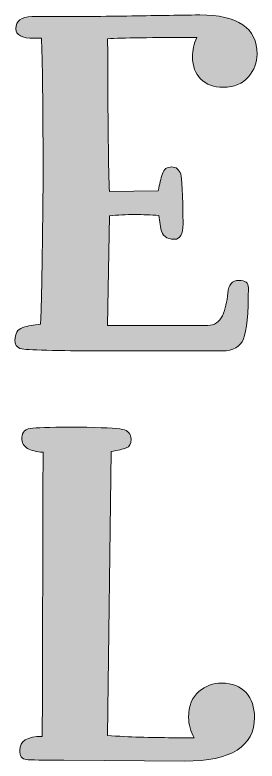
# Model space of a CAD drawing. Header units: inches. Extents: x -1.8 to 7.8, y -47.9 to -0.1.
# Drawn here: x 1.47 to 4.53, y -22.79 to -13.36 of the extents above; entities that cross this region are included whole.
import ezdxf

# ---------------------------------------------------------------- set-up
doc = ezdxf.new("R2010")
doc.units = ezdxf.units.IN
doc.header["$MEASUREMENT"] = 0
doc.layers.add('Layer 1', color=7, linetype='Continuous')

# ---------------------------------------------------------------- blocks, each defined once
blk = doc.blocks.new('block 2')
at = {"layer": 'Layer 1', "true_color": 0x231f20}
h = blk.add_hatch(color=250, dxfattribs=at)
h.dxf.hatch_style = 2
edge = h.paths.add_edge_path()
edge.add_spline(control_points=[(3.7138, -13.8923), (3.7138, -13.8085), (3.732, -13.7265), (3.7685, -13.6462), (3.1997, -13.6462), (2.8241, -13.6517), (2.6418, -13.6626), (2.6454, -14.7128), (2.6527, -15.3564), (2.6636, -15.5934), (2.6636, -15.5934), (3.2817, -15.5824), (3.2817, -15.5824), (3.2962, -15.4986), (3.3136, -15.4275), (3.3337, -15.3691), (3.3537, -15.3108), (3.3929, -15.2816), (3.4513, -15.2816), (3.5059, -15.2816), (3.5442, -15.3126), (3.5661, -15.3746), (3.5806, -15.4148), (3.5898, -15.6244), (3.5935, -16.0036), (3.5935, -16.1313), (3.557, -16.195), (3.4841, -16.195), (3.3856, -16.195), (3.3291, -16.1513), (3.3145, -16.0637), (3.3145, -16.0637), (3.2872, -15.8942), (3.2872, -15.8942), (3.185, -15.8869), (3.0866, -15.8832), (2.9918, -15.8832), (2.8751, -15.8832), (2.7657, -15.8887), (2.6636, -15.8997), (2.6636, -15.8997), (2.6418, -17.2834), (2.6418, -17.2834), (2.6418, -17.2834), (3.9052, -17.2834), (3.9052, -17.2834), (3.9927, -17.2834), (4.0547, -17.2424), (4.0912, -17.1604), (4.1276, -17.0783), (4.1504, -16.9836), (4.1595, -16.876), (4.1686, -16.7685), (4.2151, -16.7146), (4.299, -16.7146), (4.3792, -16.7146), (4.4194, -16.7456), (4.4194, -16.8076), (4.4194, -17.1358), (4.3983, -17.351), (4.3564, -17.453), (4.3145, -17.5551), (4.2261, -17.6061), (4.0912, -17.6061), (4.0912, -17.6061), (2.4394, -17.6061), (2.4394, -17.6061), (2.381, -17.6061), (2.2425, -17.6043), (2.0237, -17.6007), (1.8049, -17.597), (1.6581, -17.5915), (1.5834, -17.5843), (1.5086, -17.577), (1.4713, -17.5405), (1.4713, -17.4749), (1.4713, -17.3874), (1.5041, -17.3327), (1.5697, -17.3108), (1.6354, -17.2889), (1.7101, -17.2744), (1.794, -17.267), (1.8049, -17.1832), (1.8159, -16.5997), (1.8268, -15.5168), (1.8268, -14.4995), (1.8195, -13.8796), (1.8049, -13.6572), (1.8049, -13.6572), (1.712, -13.6572), (1.712, -13.6572), (1.5588, -13.6572), (1.4822, -13.6171), (1.4822, -13.5368), (1.4822, -13.4348), (1.5497, -13.3837), (1.6846, -13.3837), (2.155, -13.3837), (2.5551, -13.381), (2.8852, -13.3755), (3.2151, -13.37), (3.5224, -13.3655), (3.8068, -13.3618), (4.2881, -13.3618), (4.5288, -13.5278), (4.5288, -13.8595), (4.5288, -13.9617), (4.4922, -14.0564), (4.4194, -14.1439), (4.3464, -14.2315), (4.2407, -14.2752), (4.1021, -14.2752), (3.9818, -14.2752), (3.8869, -14.2406), (3.8177, -14.1713), (3.7484, -14.1021), (3.7138, -14.0091), (3.7138, -13.8923)], knot_values=[0, 0, 0, 0, 1, 1, 1, 2, 2, 2, 3, 3, 3, 4, 4, 4, 5, 5, 5, 6, 6, 6, 7, 7, 7, 8, 8, 8, 9, 9, 9, 10, 10, 10, 11, 11, 11, 12, 12, 12, 13, 13, 13, 14, 14, 14, 15, 15, 15, 16, 16, 16, 17, 17, 17, 18, 18, 18, 19, 19, 19, 20, 20, 20, 21, 21, 21, 22, 22, 22, 23, 23, 23, 24, 24, 24, 25, 25, 25, 26, 26, 26, 27, 27, 27, 28, 28, 28, 29, 29, 29, 30, 30, 30, 31, 31, 31, 32, 32, 32, 33, 33, 33, 34, 34, 34, 35, 35, 35, 36, 36, 36, 37, 37, 37, 38, 38, 38, 39, 39, 39, 39], degree=3, periodic=1)
h = blk.add_hatch(color=250, dxfattribs=at)
h.dxf.hatch_style = 2
edge = h.paths.add_edge_path()
edge.add_spline(control_points=[(4.4959, -22.2333), (4.4959, -22.6017), (4.2024, -22.7858), (3.6153, -22.7858), (3.6153, -22.7858), (2.0894, -22.7748), (2.0894, -22.7748), (1.8268, -22.7748), (1.6682, -22.7721), (1.6135, -22.7666), (1.5588, -22.7611), (1.5315, -22.722), (1.5315, -22.649), (1.5315, -22.5324), (1.6262, -22.474), (1.8159, -22.474), (1.8195, -21.938), (1.8214, -21.4293), (1.8214, -20.948), (1.8214, -20.4667), (1.8231, -19.7794), (1.8268, -18.886), (1.7429, -18.8787), (1.6773, -18.8623), (1.6299, -18.8368), (1.5825, -18.8113), (1.5588, -18.7657), (1.5588, -18.7), (1.5588, -18.6271), (1.6053, -18.5871), (1.6983, -18.5797), (1.7913, -18.5725), (1.9836, -18.5688), (2.2753, -18.5688), (2.5707, -18.5725), (2.7548, -18.5816), (2.8277, -18.5961), (2.9006, -18.6107), (2.9371, -18.6527), (2.9371, -18.7219), (2.9371, -18.7803), (2.917, -18.8168), (2.877, -18.8313), (2.8368, -18.8459), (2.773, -18.8605), (2.6855, -18.8751), (2.6855, -18.8751), (2.6418, -22.4631), (2.6418, -22.4631), (2.9116, -22.4814), (3.1851, -22.4904), (3.4622, -22.4904), (3.4622, -22.4904), (3.7357, -22.4904), (3.7357, -22.4904), (3.6883, -22.4102), (3.6646, -22.3245), (3.6646, -22.2333), (3.6646, -22.0875), (3.7074, -21.979), (3.7931, -21.9079), (3.8787, -21.8368), (3.9745, -21.8013), (4.0802, -21.8013), (4.2151, -21.8013), (4.3182, -21.8414), (4.3893, -21.9216), (4.4604, -22.0018), (4.4959, -22.1057), (4.4959, -22.2333)], knot_values=[0, 0, 0, 0, 1, 1, 1, 2, 2, 2, 3, 3, 3, 4, 4, 4, 5, 5, 5, 6, 6, 6, 7, 7, 7, 8, 8, 8, 9, 9, 9, 10, 10, 10, 11, 11, 11, 12, 12, 12, 13, 13, 13, 14, 14, 14, 15, 15, 15, 16, 16, 16, 17, 17, 17, 18, 18, 18, 19, 19, 19, 20, 20, 20, 21, 21, 21, 22, 22, 22, 23, 23, 23, 23], degree=3, periodic=1)
at = {"layer": 'Layer 1', "lineweight": 0}
for points, knots in [([(3.7138, -13.8923), (3.7138, -13.8085), (3.732, -13.7265), (3.7685, -13.6462), (3.1997, -13.6462), (2.8241, -13.6517), (2.6418, -13.6626), (2.6454, -14.7128), (2.6527, -15.3564), (2.6636, -15.5934), (2.6636, -15.5934), (3.2817, -15.5824), (3.2817, -15.5824), (3.2962, -15.4986), (3.3136, -15.4275), (3.3337, -15.3691), (3.3537, -15.3108), (3.3929, -15.2816), (3.4513, -15.2816), (3.5059, -15.2816), (3.5442, -15.3126), (3.5661, -15.3746), (3.5806, -15.4148), (3.5898, -15.6244), (3.5935, -16.0036), (3.5935, -16.1313), (3.557, -16.195), (3.4841, -16.195), (3.3856, -16.195), (3.3291, -16.1513), (3.3145, -16.0637), (3.3145, -16.0637), (3.2872, -15.8942), (3.2872, -15.8942), (3.185, -15.8869), (3.0866, -15.8832), (2.9918, -15.8832), (2.8751, -15.8832), (2.7657, -15.8887), (2.6636, -15.8997), (2.6636, -15.8997), (2.6418, -17.2834), (2.6418, -17.2834), (2.6418, -17.2834), (3.9052, -17.2834), (3.9052, -17.2834), (3.9927, -17.2834), (4.0547, -17.2424), (4.0912, -17.1604), (4.1276, -17.0783), (4.1504, -16.9836), (4.1595, -16.876), (4.1686, -16.7685), (4.2151, -16.7146), (4.299, -16.7146), (4.3792, -16.7146), (4.4194, -16.7456), (4.4194, -16.8076), (4.4194, -17.1358), (4.3983, -17.351), (4.3564, -17.453), (4.3145, -17.5551), (4.2261, -17.6061), (4.0912, -17.6061), (4.0912, -17.6061), (2.4394, -17.6061), (2.4394, -17.6061), (2.381, -17.6061), (2.2425, -17.6043), (2.0237, -17.6007), (1.8049, -17.597), (1.6581, -17.5915), (1.5834, -17.5843), (1.5086, -17.577), (1.4713, -17.5405), (1.4713, -17.4749), (1.4713, -17.3874), (1.5041, -17.3327), (1.5697, -17.3108), (1.6354, -17.2889), (1.7101, -17.2744), (1.794, -17.267), (1.8049, -17.1832), (1.8159, -16.5997), (1.8268, -15.5168), (1.8268, -14.4995), (1.8195, -13.8796), (1.8049, -13.6572), (1.8049, -13.6572), (1.712, -13.6572), (1.712, -13.6572), (1.5588, -13.6572), (1.4822, -13.6171), (1.4822, -13.5368), (1.4822, -13.4348), (1.5497, -13.3837), (1.6846, -13.3837), (2.155, -13.3837), (2.5551, -13.381), (2.8852, -13.3755), (3.2151, -13.37), (3.5224, -13.3655), (3.8068, -13.3618), (4.2881, -13.3618), (4.5288, -13.5278), (4.5288, -13.8595), (4.5288, -13.9617), (4.4922, -14.0564), (4.4194, -14.1439), (4.3464, -14.2315), (4.2407, -14.2752), (4.1021, -14.2752), (3.9818, -14.2752), (3.8869, -14.2406), (3.8177, -14.1713), (3.7484, -14.1021), (3.7138, -14.0091), (3.7138, -13.8923)], [0, 0, 0, 0, 1, 1, 1, 2, 2, 2, 3, 3, 3, 4, 4, 4, 5, 5, 5, 6, 6, 6, 7, 7, 7, 8, 8, 8, 9, 9, 9, 10, 10, 10, 11, 11, 11, 12, 12, 12, 13, 13, 13, 14, 14, 14, 15, 15, 15, 16, 16, 16, 17, 17, 17, 18, 18, 18, 19, 19, 19, 20, 20, 20, 21, 21, 21, 22, 22, 22, 23, 23, 23, 24, 24, 24, 25, 25, 25, 26, 26, 26, 27, 27, 27, 28, 28, 28, 29, 29, 29, 30, 30, 30, 31, 31, 31, 32, 32, 32, 33, 33, 33, 34, 34, 34, 35, 35, 35, 36, 36, 36, 37, 37, 37, 38, 38, 38, 39, 39, 39, 39]), ([(4.4959, -22.2333), (4.4959, -22.6017), (4.2024, -22.7858), (3.6153, -22.7858), (3.6153, -22.7858), (2.0894, -22.7748), (2.0894, -22.7748), (1.8268, -22.7748), (1.6682, -22.7721), (1.6135, -22.7666), (1.5588, -22.7611), (1.5315, -22.722), (1.5315, -22.649), (1.5315, -22.5324), (1.6262, -22.474), (1.8159, -22.474), (1.8195, -21.938), (1.8214, -21.4293), (1.8214, -20.948), (1.8214, -20.4667), (1.8231, -19.7794), (1.8268, -18.886), (1.7429, -18.8787), (1.6773, -18.8623), (1.6299, -18.8368), (1.5825, -18.8113), (1.5588, -18.7657), (1.5588, -18.7), (1.5588, -18.6271), (1.6053, -18.5871), (1.6983, -18.5797), (1.7913, -18.5725), (1.9836, -18.5688), (2.2753, -18.5688), (2.5707, -18.5725), (2.7548, -18.5816), (2.8277, -18.5961), (2.9006, -18.6107), (2.9371, -18.6527), (2.9371, -18.7219), (2.9371, -18.7803), (2.917, -18.8168), (2.877, -18.8313), (2.8368, -18.8459), (2.773, -18.8605), (2.6855, -18.8751), (2.6855, -18.8751), (2.6418, -22.4631), (2.6418, -22.4631), (2.9116, -22.4814), (3.1851, -22.4904), (3.4622, -22.4904), (3.4622, -22.4904), (3.7357, -22.4904), (3.7357, -22.4904), (3.6883, -22.4102), (3.6646, -22.3245), (3.6646, -22.2333), (3.6646, -22.0875), (3.7074, -21.979), (3.7931, -21.9079), (3.8787, -21.8368), (3.9745, -21.8013), (4.0802, -21.8013), (4.2151, -21.8013), (4.3182, -21.8414), (4.3893, -21.9216), (4.4604, -22.0018), (4.4959, -22.1057), (4.4959, -22.2333)], [0, 0, 0, 0, 1, 1, 1, 2, 2, 2, 3, 3, 3, 4, 4, 4, 5, 5, 5, 6, 6, 6, 7, 7, 7, 8, 8, 8, 9, 9, 9, 10, 10, 10, 11, 11, 11, 12, 12, 12, 13, 13, 13, 14, 14, 14, 15, 15, 15, 16, 16, 16, 17, 17, 17, 18, 18, 18, 19, 19, 19, 20, 20, 20, 21, 21, 21, 22, 22, 22, 23, 23, 23, 23])]:
    blk.add_open_spline(points, degree=3, knots=knots, dxfattribs=at)

msp = doc.modelspace()

# ---------------------------------------------------------------- block references
at = {"layer": 'Layer 1'}
msp.add_blockref('block 2', (0, 0), dxfattribs=at)

doc.saveas('drawing.dxf')
